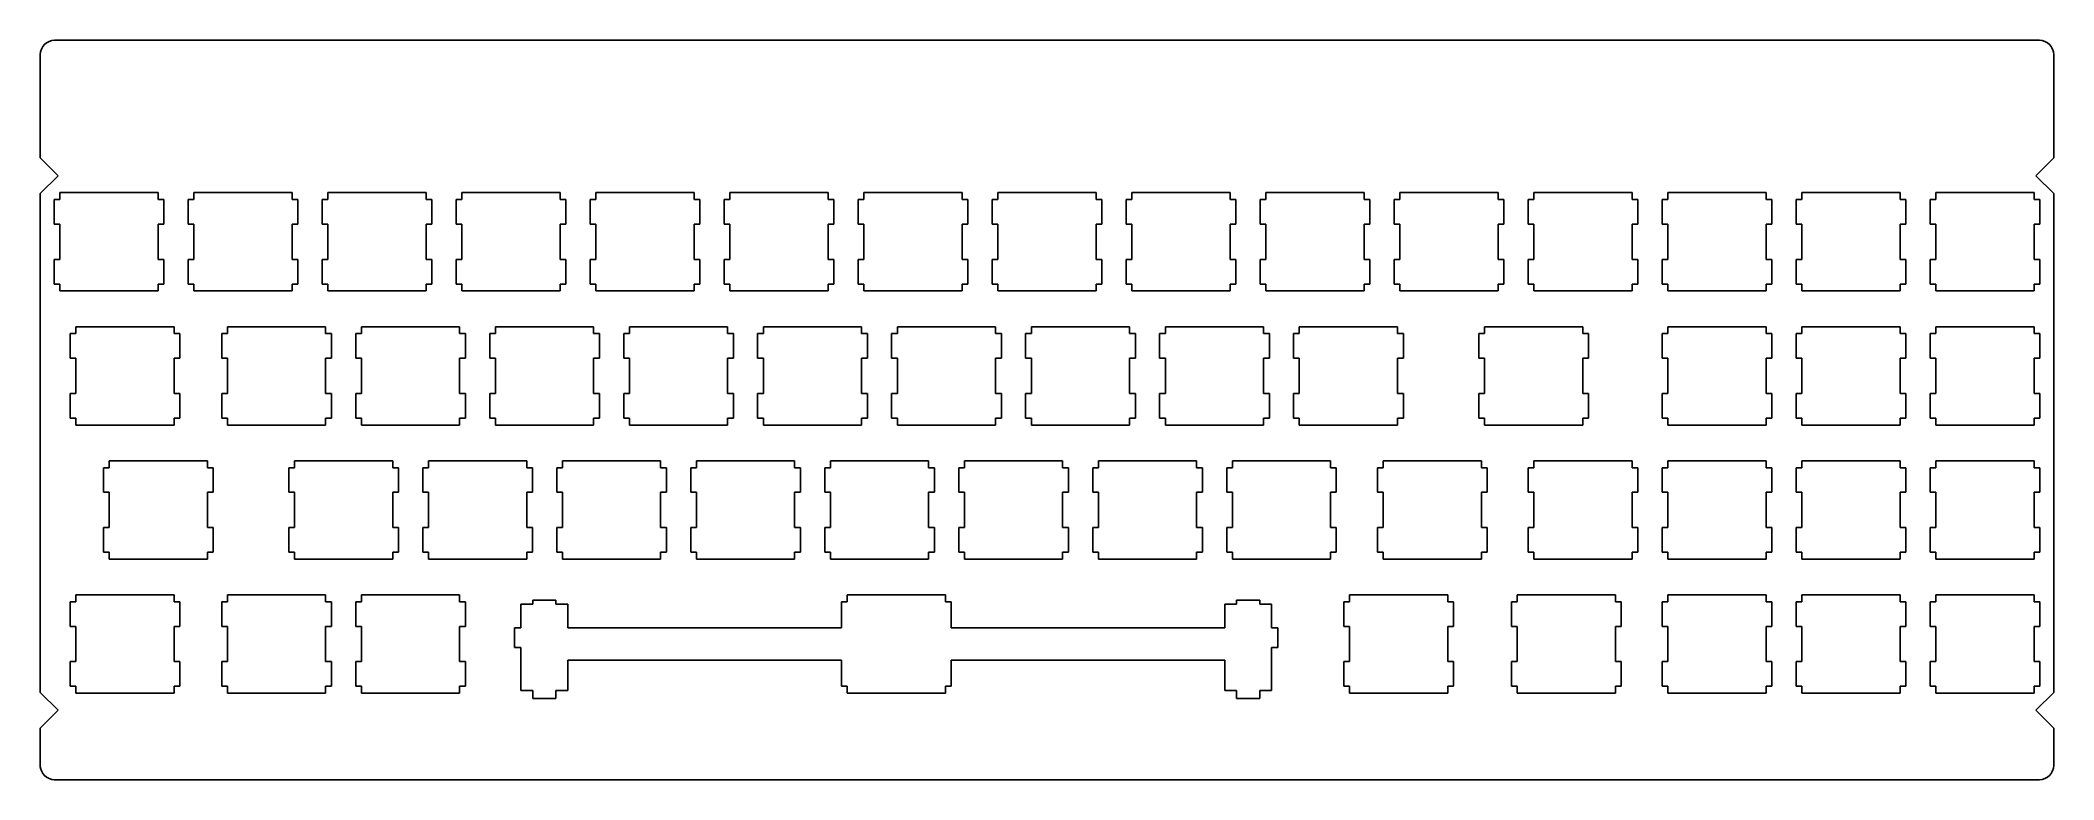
# Model space of a CAD drawing. Header units: millimetres. Extents: x 6 to 292, y 8 to 113.
import ezdxf

# ---------------------------------------------------------------- set-up
doc = ezdxf.new("R2010")
doc.units = ezdxf.units.MM
doc.layers.get('0').update_dxf_attribs({"true_color": 0xffffff})
doc.layers.add('BLACK', color=1, linetype='Continuous', true_color=0xff0000)

msp = doc.modelspace()

# ---------------------------------------------------------------- linework, layer by layer
at = {"color": 7, "true_color": 0xffffff}
for p, q in [((8.25, 112.96), (290.44, 112.96)), ((6.22, 110.93), (6.22, 96.26)), ((292.47, 96.26), (292.47, 110.93)), ((6.22, 20.31), (6.22, 91.18)), ((8.2, 90.33), (9.01, 90.33)), ((8.2, 86.83), (8.2, 90.33)), ((9.01, 90.33), (9.01, 91.31)), ((9.01, 91.31), (22.98, 91.31)), ((22.98, 90.33), (22.98, 91.31)), ((23.79, 90.33), (22.98, 90.33)), ((23.79, 90.33), (23.79, 86.83)), ((27.25, 90.33), (28.06, 90.33)), ((27.25, 86.83), (27.25, 90.33)), ((28.06, 90.33), (28.06, 91.31)), ((28.06, 91.31), (42.03, 91.31)), ((42.03, 90.33), (42.03, 91.31)), ((42.84, 90.33), (42.03, 90.33)), ((42.84, 90.33), (42.84, 86.83)), ((46.3, 90.33), (47.11, 90.33)), ((46.3, 86.83), (46.3, 90.33)), ((47.11, 90.33), (47.11, 91.31)), ((47.11, 91.31), (61.08, 91.31)), ((61.08, 90.33), (61.08, 91.31)), ((61.89, 90.33), (61.08, 90.33)), ((61.89, 90.33), (61.89, 86.83)), ((65.35, 90.33), (66.16, 90.33)), ((65.35, 86.83), (65.35, 90.33)), ((66.16, 90.33), (66.16, 91.31)), ((66.16, 91.31), (80.13, 91.31)), ((80.13, 90.33), (80.13, 91.31)), ((80.94, 90.33), (80.13, 90.33)), ((80.94, 90.33), (80.94, 86.83)), ((84.4, 90.33), (85.21, 90.33)), ((84.4, 86.83), (84.4, 90.33)), ((85.21, 90.33), (85.21, 91.31)), ((85.21, 91.31), (99.18, 91.31)), ((99.18, 90.33), (99.18, 91.31)), ((99.99, 90.33), (99.18, 90.33)), ((99.99, 90.33), (99.99, 86.83)), ((103.45, 90.33), (104.26, 90.33)), ((103.45, 86.83), (103.45, 90.33)), ((104.26, 90.33), (104.26, 91.31)), ((104.26, 91.31), (118.23, 91.31)), ((118.23, 90.33), (118.23, 91.31)), ((119.04, 90.33), (118.23, 90.33)), ((119.04, 90.33), (119.04, 86.83)), ((122.5, 90.33), (123.31, 90.33)), ((122.5, 86.83), (122.5, 90.33)), ((123.31, 90.33), (123.31, 91.31)), ((123.31, 91.31), (137.28, 91.31)), ((137.28, 90.33), (137.28, 91.31)), ((138.09, 90.33), (137.28, 90.33)), ((138.09, 90.33), (138.09, 86.83)), ((141.55, 90.33), (142.36, 90.33)), ((141.55, 86.83), (141.55, 90.33)), ((142.36, 90.33), (142.36, 91.31)), ((142.36, 91.31), (156.33, 91.31)), ((156.33, 90.33), (156.33, 91.31)), ((157.14, 90.33), (156.33, 90.33)), ((157.14, 90.33), (157.14, 86.83)), ((160.6, 90.33), (161.41, 90.33)), ((160.6, 86.83), (160.6, 90.33)), ((161.41, 90.33), (161.41, 91.31)), ((161.41, 91.31), (175.38, 91.31)), ((175.38, 90.33), (175.38, 91.31)), ((176.19, 90.33), (175.38, 90.33)), ((176.19, 90.33), (176.19, 86.83)), ((179.65, 90.33), (180.46, 90.33)), ((179.65, 86.83), (179.65, 90.33)), ((180.46, 90.33), (180.46, 91.31)), ((180.46, 91.31), (194.43, 91.31)), ((194.43, 90.33), (194.43, 91.31)), ((195.24, 90.33), (194.43, 90.33)), ((195.24, 90.33), (195.24, 86.83)), ((198.7, 90.33), (199.51, 90.33)), ((198.7, 86.83), (198.7, 90.33)), ((199.51, 90.33), (199.51, 91.31)), ((199.51, 91.31), (213.48, 91.31)), ((213.48, 90.33), (213.48, 91.31)), ((214.29, 90.33), (213.48, 90.33)), ((214.29, 90.33), (214.29, 86.83)), ((217.75, 90.33), (218.56, 90.33)), ((217.75, 86.83), (217.75, 90.33)), ((218.56, 90.33), (218.56, 91.31)), ((218.56, 91.31), (232.53, 91.31)), ((232.53, 90.33), (232.53, 91.31)), ((233.34, 90.33), (232.53, 90.33)), ((233.34, 90.33), (233.34, 86.83)), ((236.8, 90.33), (237.61, 90.33)), ((236.8, 86.83), (236.8, 90.33)), ((237.61, 90.33), (237.61, 91.31)), ((237.61, 91.31), (251.58, 91.31)), ((251.58, 90.33), (251.58, 91.31)), ((252.39, 90.33), (251.58, 90.33)), ((252.39, 90.33), (252.39, 86.83)), ((255.85, 90.33), (256.66, 90.33)), ((255.85, 86.83), (255.85, 90.33)), ((256.66, 90.33), (256.66, 91.31)), ((256.66, 91.31), (270.63, 91.31)), ((270.63, 90.33), (270.63, 91.31)), ((271.44, 90.33), (270.63, 90.33)), ((271.44, 90.33), (271.44, 86.83)), ((274.9, 90.33), (275.71, 90.33)), ((274.9, 86.83), (274.9, 90.33)), ((275.71, 90.33), (275.71, 91.31)), ((275.71, 91.31), (289.68, 91.31)), ((289.68, 90.33), (289.68, 91.31)), ((290.49, 90.33), (289.68, 90.33)), ((290.49, 90.33), (290.49, 86.83)), ((292.47, 20.31), (292.47, 91.18)), ((9.01, 86.83), (8.2, 86.83)), ((9.01, 81.82), (9.01, 86.83)), ((22.98, 86.83), (23.79, 86.83)), ((22.98, 86.83), (22.98, 81.82)), ((28.06, 86.83), (27.25, 86.83)), ((28.06, 81.82), (28.06, 86.83)), ((42.03, 86.83), (42.84, 86.83)), ((42.03, 86.83), (42.03, 81.82)), ((47.11, 86.83), (46.3, 86.83)), ((47.11, 81.82), (47.11, 86.83)), ((61.08, 86.83), (61.89, 86.83)), ((61.08, 86.83), (61.08, 81.82)), ((66.16, 86.83), (65.35, 86.83)), ((66.16, 81.82), (66.16, 86.83)), ((80.13, 86.83), (80.94, 86.83)), ((80.13, 86.83), (80.13, 81.82)), ((85.21, 86.83), (84.4, 86.83)), ((85.21, 81.82), (85.21, 86.83)), ((99.18, 86.83), (99.99, 86.83)), ((99.18, 86.83), (99.18, 81.82)), ((104.26, 86.83), (103.45, 86.83)), ((104.26, 81.82), (104.26, 86.83)), ((118.23, 86.83), (119.04, 86.83)), ((118.23, 86.83), (118.23, 81.82)), ((123.31, 86.83), (122.5, 86.83)), ((123.31, 81.82), (123.31, 86.83)), ((137.28, 86.83), (138.09, 86.83)), ((137.28, 86.83), (137.28, 81.82)), ((142.36, 86.83), (141.55, 86.83)), ((142.36, 81.82), (142.36, 86.83)), ((156.33, 86.83), (157.14, 86.83)), ((156.33, 86.83), (156.33, 81.82)), ((161.41, 86.83), (160.6, 86.83)), ((161.41, 81.82), (161.41, 86.83)), ((175.38, 86.83), (176.19, 86.83)), ((175.38, 86.83), (175.38, 81.82)), ((180.46, 86.83), (179.65, 86.83)), ((180.46, 81.82), (180.46, 86.83)), ((194.43, 86.83), (195.24, 86.83)), ((194.43, 86.83), (194.43, 81.82)), ((199.51, 86.83), (198.7, 86.83)), ((199.51, 81.82), (199.51, 86.83)), ((213.48, 86.83), (214.29, 86.83)), ((213.48, 86.83), (213.48, 81.82)), ((218.56, 86.83), (217.75, 86.83)), ((218.56, 81.82), (218.56, 86.83)), ((232.53, 86.83), (233.34, 86.83)), ((232.53, 86.83), (232.53, 81.82)), ((237.61, 86.83), (236.8, 86.83)), ((237.61, 81.82), (237.61, 86.83)), ((251.58, 86.83), (252.39, 86.83)), ((251.58, 86.83), (251.58, 81.82)), ((256.66, 86.83), (255.85, 86.83)), ((256.66, 81.82), (256.66, 86.83)), ((270.63, 86.83), (271.44, 86.83)), ((270.63, 86.83), (270.63, 81.82)), ((275.71, 86.83), (274.9, 86.83)), ((275.71, 81.82), (275.71, 86.83)), ((289.68, 86.83), (290.49, 86.83)), ((289.68, 86.83), (289.68, 81.82)), ((8.2, 81.82), (9.01, 81.82)), ((8.2, 78.32), (8.2, 81.82)), ((23.79, 81.82), (22.98, 81.82)), ((23.79, 81.82), (23.79, 78.32)), ((27.25, 81.82), (28.06, 81.82)), ((27.25, 78.32), (27.25, 81.82)), ((42.84, 81.82), (42.03, 81.82)), ((42.84, 81.82), (42.84, 78.32)), ((46.3, 81.82), (47.11, 81.82)), ((46.3, 78.32), (46.3, 81.82)), ((61.89, 81.82), (61.08, 81.82)), ((61.89, 81.82), (61.89, 78.32)), ((65.35, 81.82), (66.16, 81.82)), ((65.35, 78.32), (65.35, 81.82)), ((80.94, 81.82), (80.13, 81.82)), ((80.94, 81.82), (80.94, 78.32)), ((84.4, 81.82), (85.21, 81.82)), ((84.4, 78.32), (84.4, 81.82)), ((99.99, 81.82), (99.18, 81.82)), ((99.99, 81.82), (99.99, 78.32)), ((103.45, 81.82), (104.26, 81.82)), ((103.45, 78.32), (103.45, 81.82)), ((119.04, 81.82), (118.23, 81.82)), ((119.04, 81.82), (119.04, 78.32)), ((122.5, 81.82), (123.31, 81.82)), ((122.5, 78.32), (122.5, 81.82)), ((138.09, 81.82), (137.28, 81.82)), ((138.09, 81.82), (138.09, 78.32)), ((141.55, 81.82), (142.36, 81.82)), ((141.55, 78.32), (141.55, 81.82)), ((157.14, 81.82), (156.33, 81.82)), ((157.14, 81.82), (157.14, 78.32)), ((160.6, 81.82), (161.41, 81.82)), ((160.6, 78.32), (160.6, 81.82)), ((176.19, 81.82), (175.38, 81.82)), ((176.19, 81.82), (176.19, 78.32)), ((179.65, 81.82), (180.46, 81.82)), ((179.65, 78.32), (179.65, 81.82)), ((195.24, 81.82), (194.43, 81.82)), ((195.24, 81.82), (195.24, 78.32)), ((198.7, 81.82), (199.51, 81.82)), ((198.7, 78.32), (198.7, 81.82)), ((214.29, 81.82), (213.48, 81.82)), ((214.29, 81.82), (214.29, 78.32)), ((217.75, 81.82), (218.56, 81.82)), ((217.75, 78.32), (217.75, 81.82)), ((233.34, 81.82), (232.53, 81.82)), ((233.34, 81.82), (233.34, 78.32)), ((236.8, 81.82), (237.61, 81.82)), ((236.8, 78.32), (236.8, 81.82)), ((252.39, 81.82), (251.58, 81.82)), ((252.39, 81.82), (252.39, 78.32)), ((255.85, 81.82), (256.66, 81.82)), ((255.85, 78.32), (255.85, 81.82)), ((271.44, 81.82), (270.63, 81.82)), ((271.44, 81.82), (271.44, 78.32)), ((274.9, 81.82), (275.71, 81.82)), ((274.9, 78.32), (274.9, 81.82)), ((290.49, 81.82), (289.68, 81.82)), ((290.49, 81.82), (290.49, 78.32)), ((9.01, 78.32), (8.2, 78.32)), ((9.01, 77.34), (9.01, 78.32)), ((22.98, 77.34), (9.01, 77.34)), ((22.98, 78.32), (22.98, 77.34)), ((22.98, 78.32), (23.79, 78.32)), ((28.06, 78.32), (27.25, 78.32)), ((28.06, 77.34), (28.06, 78.32)), ((42.03, 77.34), (28.06, 77.34)), ((42.03, 78.32), (42.03, 77.34)), ((42.03, 78.32), (42.84, 78.32)), ((47.11, 78.32), (46.3, 78.32)), ((47.11, 77.34), (47.11, 78.32)), ((61.08, 77.34), (47.11, 77.34)), ((61.08, 78.32), (61.08, 77.34)), ((61.08, 78.32), (61.89, 78.32)), ((66.16, 78.32), (65.35, 78.32)), ((66.16, 77.34), (66.16, 78.32)), ((80.13, 77.34), (66.16, 77.34)), ((80.13, 78.32), (80.13, 77.34)), ((80.13, 78.32), (80.94, 78.32)), ((85.21, 78.32), (84.4, 78.32)), ((85.21, 77.34), (85.21, 78.32)), ((99.18, 77.34), (85.21, 77.34)), ((99.18, 78.32), (99.18, 77.34)), ((99.18, 78.32), (99.99, 78.32)), ((104.26, 78.32), (103.45, 78.32)), ((104.26, 77.34), (104.26, 78.32)), ((118.23, 77.34), (104.26, 77.34)), ((118.23, 78.32), (118.23, 77.34)), ((118.23, 78.32), (119.04, 78.32)), ((123.31, 78.32), (122.5, 78.32)), ((123.31, 77.34), (123.31, 78.32)), ((137.28, 77.34), (123.31, 77.34)), ((137.28, 78.32), (137.28, 77.34)), ((137.28, 78.32), (138.09, 78.32)), ((142.36, 78.32), (141.55, 78.32)), ((142.36, 77.34), (142.36, 78.32)), ((156.33, 77.34), (142.36, 77.34)), ((156.33, 78.32), (156.33, 77.34)), ((156.33, 78.32), (157.14, 78.32)), ((161.41, 78.32), (160.6, 78.32)), ((161.41, 77.34), (161.41, 78.32)), ((175.38, 77.34), (161.41, 77.34)), ((175.38, 78.32), (175.38, 77.34)), ((175.38, 78.32), (176.19, 78.32)), ((180.46, 78.32), (179.65, 78.32)), ((180.46, 77.34), (180.46, 78.32)), ((194.43, 77.34), (180.46, 77.34)), ((194.43, 78.32), (194.43, 77.34)), ((194.43, 78.32), (195.24, 78.32)), ((199.51, 78.32), (198.7, 78.32)), ((199.51, 77.34), (199.51, 78.32)), ((213.48, 77.34), (199.51, 77.34)), ((213.48, 78.32), (213.48, 77.34)), ((213.48, 78.32), (214.29, 78.32)), ((218.56, 78.32), (217.75, 78.32)), ((218.56, 77.34), (218.56, 78.32)), ((232.53, 77.34), (218.56, 77.34)), ((232.53, 78.32), (232.53, 77.34)), ((232.53, 78.32), (233.34, 78.32)), ((237.61, 78.32), (236.8, 78.32)), ((237.61, 77.34), (237.61, 78.32)), ((251.58, 77.34), (237.61, 77.34)), ((251.58, 78.32), (251.58, 77.34)), ((251.58, 78.32), (252.39, 78.32)), ((256.66, 78.32), (255.85, 78.32)), ((256.66, 77.34), (256.66, 78.32)), ((270.63, 77.34), (256.66, 77.34)), ((270.63, 78.32), (270.63, 77.34)), ((270.63, 78.32), (271.44, 78.32)), ((275.71, 78.32), (274.9, 78.32)), ((275.71, 77.34), (275.71, 78.32)), ((289.68, 77.34), (275.71, 77.34)), ((289.68, 78.32), (289.68, 77.34)), ((289.68, 78.32), (290.49, 78.32)), ((11.27, 71.28), (11.27, 72.26)), ((11.27, 72.26), (25.24, 72.26)), ((25.24, 71.28), (25.24, 72.26)), ((32.82, 71.28), (32.82, 72.26)), ((32.82, 72.26), (46.79, 72.26)), ((46.79, 71.28), (46.79, 72.26)), ((51.87, 71.28), (51.87, 72.26)), ((51.87, 72.26), (65.84, 72.26)), ((65.84, 71.28), (65.84, 72.26)), ((70.92, 71.28), (70.92, 72.26)), ((70.92, 72.26), (84.89, 72.26)), ((84.89, 71.28), (84.89, 72.26)), ((89.97, 71.28), (89.97, 72.26)), ((89.97, 72.26), (103.94, 72.26)), ((103.94, 71.28), (103.94, 72.26)), ((109.02, 71.28), (109.02, 72.26)), ((109.02, 72.26), (122.99, 72.26)), ((122.99, 71.28), (122.99, 72.26)), ((128.07, 71.28), (128.07, 72.26)), ((128.07, 72.26), (142.04, 72.26)), ((142.04, 71.28), (142.04, 72.26)), ((147.12, 71.28), (147.12, 72.26)), ((147.12, 72.26), (161.09, 72.26)), ((161.09, 71.28), (161.09, 72.26)), ((166.17, 71.28), (166.17, 72.26)), ((166.17, 72.26), (180.14, 72.26)), ((180.14, 71.28), (180.14, 72.26)), ((185.22, 71.28), (185.22, 72.26)), ((185.22, 72.26), (199.19, 72.26)), ((199.19, 71.28), (199.19, 72.26)), ((211.54, 71.28), (211.54, 72.26)), ((211.54, 72.26), (225.51, 72.26)), ((225.51, 71.28), (225.51, 72.26)), ((237.61, 71.28), (237.61, 72.26)), ((237.61, 72.26), (251.58, 72.26)), ((251.58, 71.28), (251.58, 72.26)), ((256.66, 71.28), (256.66, 72.26)), ((256.66, 72.26), (270.63, 72.26)), ((270.63, 71.28), (270.63, 72.26)), ((275.71, 71.28), (275.71, 72.26)), ((275.71, 72.26), (289.68, 72.26)), ((289.68, 71.28), (289.68, 72.26)), ((10.45, 71.28), (11.27, 71.28)), ((10.45, 67.78), (10.45, 71.28)), ((26.05, 71.28), (25.24, 71.28)), ((26.05, 71.28), (26.05, 67.78)), ((32.01, 71.28), (32.82, 71.28)), ((32.01, 67.78), (32.01, 71.28)), ((47.61, 71.28), (46.79, 71.28)), ((47.61, 71.28), (47.61, 67.78)), ((51.06, 71.28), (51.87, 71.28)), ((51.06, 67.78), (51.06, 71.28)), ((66.66, 71.28), (65.84, 71.28)), ((66.66, 71.28), (66.66, 67.78)), ((70.11, 71.28), (70.92, 71.28)), ((70.11, 67.78), (70.11, 71.28)), ((85.71, 71.28), (84.89, 71.28)), ((85.71, 71.28), (85.71, 67.78)), ((89.16, 71.28), (89.97, 71.28)), ((89.16, 67.78), (89.16, 71.28)), ((104.76, 71.28), (103.94, 71.28)), ((104.76, 71.28), (104.76, 67.78)), ((108.21, 71.28), (109.02, 71.28)), ((108.21, 67.78), (108.21, 71.28)), ((123.81, 71.28), (122.99, 71.28)), ((123.81, 71.28), (123.81, 67.78)), ((127.26, 71.28), (128.07, 71.28)), ((127.26, 67.78), (127.26, 71.28)), ((142.86, 71.28), (142.04, 71.28)), ((142.86, 71.28), (142.86, 67.78)), ((146.31, 71.28), (147.12, 71.28)), ((146.31, 67.78), (146.31, 71.28)), ((161.91, 71.28), (161.09, 71.28)), ((161.91, 71.28), (161.91, 67.78)), ((165.36, 71.28), (166.17, 71.28)), ((165.36, 67.78), (165.36, 71.28)), ((180.96, 71.28), (180.14, 71.28)), ((180.96, 71.28), (180.96, 67.78)), ((184.41, 71.28), (185.22, 71.28)), ((184.41, 67.78), (184.41, 71.28)), ((200.01, 71.28), (199.19, 71.28)), ((200.01, 71.28), (200.01, 67.78)), ((210.73, 71.28), (211.54, 71.28)), ((210.73, 67.78), (210.73, 71.28)), ((226.33, 71.28), (225.51, 71.28)), ((226.33, 71.28), (226.33, 67.78)), ((236.8, 71.28), (237.61, 71.28)), ((236.8, 67.78), (236.8, 71.28)), ((252.39, 71.28), (251.58, 71.28)), ((252.39, 71.28), (252.39, 67.78)), ((255.85, 71.28), (256.66, 71.28)), ((255.85, 67.78), (255.85, 71.28)), ((271.44, 71.28), (270.63, 71.28)), ((271.44, 71.28), (271.44, 67.78)), ((274.9, 71.28), (275.71, 71.28)), ((274.9, 67.78), (274.9, 71.28)), ((290.49, 71.28), (289.68, 71.28)), ((290.49, 71.28), (290.49, 67.78)), ((11.27, 67.78), (10.45, 67.78)), ((11.27, 62.77), (11.27, 67.78)), ((25.24, 67.78), (26.05, 67.78)), ((25.24, 67.78), (25.24, 62.77)), ((32.82, 67.78), (32.01, 67.78)), ((32.82, 62.77), (32.82, 67.78)), ((46.79, 67.78), (47.61, 67.78)), ((46.79, 67.78), (46.79, 62.77)), ((51.87, 67.78), (51.06, 67.78)), ((51.87, 62.77), (51.87, 67.78)), ((65.84, 67.78), (66.66, 67.78)), ((65.84, 67.78), (65.84, 62.77)), ((70.92, 67.78), (70.11, 67.78)), ((70.92, 62.77), (70.92, 67.78)), ((84.89, 67.78), (85.71, 67.78)), ((84.89, 67.78), (84.89, 62.77)), ((89.97, 67.78), (89.16, 67.78)), ((89.97, 62.77), (89.97, 67.78)), ((103.94, 67.78), (104.76, 67.78)), ((103.94, 67.78), (103.94, 62.77)), ((109.02, 67.78), (108.21, 67.78)), ((109.02, 62.77), (109.02, 67.78)), ((122.99, 67.78), (123.81, 67.78)), ((122.99, 67.78), (122.99, 62.77)), ((128.07, 67.78), (127.26, 67.78)), ((128.07, 62.77), (128.07, 67.78)), ((142.04, 67.78), (142.86, 67.78)), ((142.04, 67.78), (142.04, 62.77)), ((147.12, 67.78), (146.31, 67.78)), ((147.12, 62.77), (147.12, 67.78)), ((161.09, 67.78), (161.91, 67.78)), ((161.09, 67.78), (161.09, 62.77)), ((166.17, 67.78), (165.36, 67.78)), ((166.17, 62.77), (166.17, 67.78)), ((180.14, 67.78), (180.96, 67.78)), ((180.14, 67.78), (180.14, 62.77)), ((185.22, 67.78), (184.41, 67.78)), ((185.22, 62.77), (185.22, 67.78)), ((199.19, 67.78), (200.01, 67.78)), ((199.19, 67.78), (199.19, 62.77)), ((211.54, 67.78), (210.73, 67.78)), ((211.54, 62.77), (211.54, 67.78)), ((225.51, 67.78), (226.33, 67.78)), ((225.51, 67.78), (225.51, 62.77)), ((237.61, 67.78), (236.8, 67.78)), ((237.61, 62.77), (237.61, 67.78)), ((251.58, 67.78), (252.39, 67.78)), ((251.58, 67.78), (251.58, 62.77)), ((256.66, 67.78), (255.85, 67.78)), ((256.66, 62.77), (256.66, 67.78)), ((270.63, 67.78), (271.44, 67.78)), ((270.63, 67.78), (270.63, 62.77)), ((275.71, 67.78), (274.9, 67.78)), ((275.71, 62.77), (275.71, 67.78)), ((289.68, 67.78), (290.49, 67.78)), ((289.68, 67.78), (289.68, 62.77)), ((10.45, 62.77), (11.27, 62.77)), ((10.45, 59.27), (10.45, 62.77)), ((26.05, 62.77), (25.24, 62.77)), ((26.05, 62.77), (26.05, 59.27)), ((32.01, 62.77), (32.82, 62.77)), ((32.01, 59.27), (32.01, 62.77)), ((47.61, 62.77), (46.79, 62.77)), ((47.61, 62.77), (47.61, 59.27)), ((51.06, 62.77), (51.87, 62.77)), ((51.06, 59.27), (51.06, 62.77)), ((66.66, 62.77), (65.84, 62.77)), ((66.66, 62.77), (66.66, 59.27)), ((70.11, 62.77), (70.92, 62.77)), ((70.11, 59.27), (70.11, 62.77)), ((85.71, 62.77), (84.89, 62.77)), ((85.71, 62.77), (85.71, 59.27)), ((89.16, 62.77), (89.97, 62.77)), ((89.16, 59.27), (89.16, 62.77)), ((104.76, 62.77), (103.94, 62.77)), ((104.76, 62.77), (104.76, 59.27)), ((108.21, 62.77), (109.02, 62.77)), ((108.21, 59.27), (108.21, 62.77)), ((123.81, 62.77), (122.99, 62.77)), ((123.81, 62.77), (123.81, 59.27)), ((127.26, 62.77), (128.07, 62.77)), ((127.26, 59.27), (127.26, 62.77)), ((142.86, 62.77), (142.04, 62.77)), ((142.86, 62.77), (142.86, 59.27)), ((146.31, 62.77), (147.12, 62.77)), ((146.31, 59.27), (146.31, 62.77)), ((161.91, 62.77), (161.09, 62.77)), ((161.91, 62.77), (161.91, 59.27)), ((165.36, 62.77), (166.17, 62.77)), ((165.36, 59.27), (165.36, 62.77)), ((180.96, 62.77), (180.14, 62.77)), ((180.96, 62.77), (180.96, 59.27)), ((184.41, 62.77), (185.22, 62.77)), ((184.41, 59.27), (184.41, 62.77)), ((200.01, 62.77), (199.19, 62.77)), ((200.01, 62.77), (200.01, 59.27)), ((210.73, 62.77), (211.54, 62.77)), ((210.73, 59.27), (210.73, 62.77)), ((226.33, 62.77), (225.51, 62.77)), ((226.33, 62.77), (226.33, 59.27)), ((236.8, 62.77), (237.61, 62.77)), ((236.8, 59.27), (236.8, 62.77)), ((252.39, 62.77), (251.58, 62.77)), ((252.39, 62.77), (252.39, 59.27)), ((255.85, 62.77), (256.66, 62.77)), ((255.85, 59.27), (255.85, 62.77)), ((271.44, 62.77), (270.63, 62.77)), ((271.44, 62.77), (271.44, 59.27)), ((274.9, 62.77), (275.71, 62.77)), ((274.9, 59.27), (274.9, 62.77)), ((290.49, 62.77), (289.68, 62.77)), ((290.49, 62.77), (290.49, 59.27)), ((11.27, 59.27), (10.45, 59.27)), ((11.27, 58.29), (11.27, 59.27)), ((25.24, 58.29), (11.27, 58.29)), ((25.24, 59.27), (25.24, 58.29)), ((25.24, 59.27), (26.05, 59.27)), ((32.82, 59.27), (32.01, 59.27)), ((32.82, 58.29), (32.82, 59.27)), ((46.79, 58.29), (32.82, 58.29)), ((46.79, 59.27), (46.79, 58.29)), ((46.79, 59.27), (47.61, 59.27)), ((51.87, 59.27), (51.06, 59.27)), ((51.87, 58.29), (51.87, 59.27)), ((65.84, 58.29), (51.87, 58.29)), ((65.84, 59.27), (65.84, 58.29)), ((65.84, 59.27), (66.66, 59.27)), ((70.92, 59.27), (70.11, 59.27)), ((70.92, 58.29), (70.92, 59.27)), ((84.89, 58.29), (70.92, 58.29)), ((84.89, 59.27), (84.89, 58.29)), ((84.89, 59.27), (85.71, 59.27)), ((89.97, 59.27), (89.16, 59.27)), ((89.97, 58.29), (89.97, 59.27)), ((103.94, 58.29), (89.97, 58.29)), ((103.94, 59.27), (103.94, 58.29)), ((103.94, 59.27), (104.76, 59.27)), ((109.02, 59.27), (108.21, 59.27)), ((109.02, 58.29), (109.02, 59.27)), ((122.99, 58.29), (109.02, 58.29)), ((122.99, 59.27), (122.99, 58.29)), ((122.99, 59.27), (123.81, 59.27)), ((128.07, 59.27), (127.26, 59.27)), ((128.07, 58.29), (128.07, 59.27)), ((142.04, 58.29), (128.07, 58.29)), ((142.04, 59.27), (142.04, 58.29)), ((142.04, 59.27), (142.86, 59.27)), ((147.12, 59.27), (146.31, 59.27)), ((147.12, 58.29), (147.12, 59.27)), ((161.09, 58.29), (147.12, 58.29)), ((161.09, 59.27), (161.09, 58.29)), ((161.09, 59.27), (161.91, 59.27)), ((166.17, 59.27), (165.36, 59.27)), ((166.17, 58.29), (166.17, 59.27)), ((180.14, 58.29), (166.17, 58.29)), ((180.14, 59.27), (180.14, 58.29)), ((180.14, 59.27), (180.96, 59.27)), ((185.22, 59.27), (184.41, 59.27)), ((185.22, 58.29), (185.22, 59.27)), ((199.19, 58.29), (185.22, 58.29)), ((199.19, 59.27), (199.19, 58.29)), ((199.19, 59.27), (200.01, 59.27)), ((211.54, 59.27), (210.73, 59.27)), ((211.54, 58.29), (211.54, 59.27)), ((225.51, 58.29), (211.54, 58.29)), ((225.51, 59.27), (225.51, 58.29)), ((225.51, 59.27), (226.33, 59.27)), ((237.61, 59.27), (236.8, 59.27)), ((237.61, 58.29), (237.61, 59.27)), ((251.58, 58.29), (237.61, 58.29)), ((251.58, 59.27), (251.58, 58.29)), ((251.58, 59.27), (252.39, 59.27)), ((256.66, 59.27), (255.85, 59.27)), ((256.66, 58.29), (256.66, 59.27)), ((270.63, 58.29), (256.66, 58.29)), ((270.63, 59.27), (270.63, 58.29)), ((270.63, 59.27), (271.44, 59.27)), ((275.71, 59.27), (274.9, 59.27)), ((275.71, 58.29), (275.71, 59.27)), ((289.68, 58.29), (275.71, 58.29)), ((289.68, 59.27), (289.68, 58.29)), ((289.68, 59.27), (290.49, 59.27)), ((15.21, 52.23), (16.03, 52.23)), ((15.21, 48.73), (15.21, 52.23)), ((16.03, 52.23), (16.03, 53.21)), ((16.03, 53.21), (30, 53.21)), ((30, 52.23), (30, 53.21)), ((30.81, 52.23), (30, 52.23)), ((30.81, 52.23), (30.81, 48.73)), ((41.54, 52.23), (42.35, 52.23)), ((41.54, 48.73), (41.54, 52.23)), ((42.35, 52.23), (42.35, 53.21)), ((42.35, 53.21), (56.32, 53.21)), ((56.32, 52.23), (56.32, 53.21)), ((57.13, 52.23), (56.32, 52.23)), ((57.13, 52.23), (57.13, 48.73)), ((60.59, 52.23), (61.4, 52.23)), ((60.59, 48.73), (60.59, 52.23)), ((61.4, 52.23), (61.4, 53.21)), ((61.4, 53.21), (75.37, 53.21)), ((75.37, 52.23), (75.37, 53.21)), ((76.18, 52.23), (75.37, 52.23)), ((76.18, 52.23), (76.18, 48.73)), ((79.64, 52.23), (80.45, 52.23)), ((79.64, 48.73), (79.64, 52.23)), ((80.45, 52.23), (80.45, 53.21)), ((80.45, 53.21), (94.42, 53.21)), ((94.42, 52.23), (94.42, 53.21)), ((95.23, 52.23), (94.42, 52.23)), ((95.23, 52.23), (95.23, 48.73)), ((98.69, 52.23), (99.5, 52.23)), ((98.69, 48.73), (98.69, 52.23)), ((99.5, 52.23), (99.5, 53.21)), ((99.5, 53.21), (113.47, 53.21)), ((113.47, 52.23), (113.47, 53.21)), ((114.28, 52.23), (113.47, 52.23)), ((114.28, 52.23), (114.28, 48.73)), ((117.74, 52.23), (118.55, 52.23)), ((117.74, 48.73), (117.74, 52.23)), ((118.55, 52.23), (118.55, 53.21)), ((118.55, 53.21), (132.52, 53.21)), ((132.52, 52.23), (132.52, 53.21)), ((133.33, 52.23), (132.52, 52.23)), ((133.33, 52.23), (133.33, 48.73)), ((136.79, 52.23), (137.6, 52.23)), ((136.79, 48.73), (136.79, 52.23)), ((137.6, 52.23), (137.6, 53.21)), ((137.6, 53.21), (151.57, 53.21)), ((151.57, 52.23), (151.57, 53.21)), ((152.38, 52.23), (151.57, 52.23)), ((152.38, 52.23), (152.38, 48.73)), ((155.84, 52.23), (156.65, 52.23)), ((155.84, 48.73), (155.84, 52.23)), ((156.65, 52.23), (156.65, 53.21)), ((156.65, 53.21), (170.62, 53.21)), ((170.62, 52.23), (170.62, 53.21)), ((171.43, 52.23), (170.62, 52.23)), ((171.43, 52.23), (171.43, 48.73)), ((174.89, 52.23), (175.7, 52.23)), ((174.89, 48.73), (174.89, 52.23)), ((175.7, 52.23), (175.7, 53.21)), ((175.7, 53.21), (189.67, 53.21)), ((189.67, 52.23), (189.67, 53.21)), ((190.48, 52.23), (189.67, 52.23)), ((190.48, 52.23), (190.48, 48.73)), ((196.32, 52.23), (197.13, 52.23)), ((196.32, 48.73), (196.32, 52.23)), ((197.13, 52.23), (197.13, 53.21)), ((197.13, 53.21), (211.1, 53.21)), ((211.1, 52.23), (211.1, 53.21)), ((211.91, 52.23), (211.1, 52.23)), ((211.91, 52.23), (211.91, 48.73)), ((217.75, 52.23), (218.56, 52.23)), ((217.75, 48.73), (217.75, 52.23)), ((218.56, 52.23), (218.56, 53.21)), ((218.56, 53.21), (232.53, 53.21)), ((232.53, 52.23), (232.53, 53.21)), ((233.34, 52.23), (232.53, 52.23)), ((233.34, 52.23), (233.34, 48.73)), ((236.8, 52.23), (237.61, 52.23)), ((236.8, 48.73), (236.8, 52.23)), ((237.61, 52.23), (237.61, 53.21)), ((237.61, 53.21), (251.58, 53.21)), ((251.58, 52.23), (251.58, 53.21)), ((252.39, 52.23), (251.58, 52.23)), ((252.39, 52.23), (252.39, 48.73)), ((255.85, 52.23), (256.66, 52.23)), ((255.85, 48.73), (255.85, 52.23)), ((256.66, 52.23), (256.66, 53.21)), ((256.66, 53.21), (270.63, 53.21)), ((270.63, 52.23), (270.63, 53.21)), ((271.44, 52.23), (270.63, 52.23)), ((271.44, 52.23), (271.44, 48.73)), ((274.9, 48.73), (274.9, 52.23)), ((274.9, 52.23), (275.71, 52.23)), ((275.71, 52.23), (275.71, 53.21)), ((275.71, 53.21), (289.68, 53.21)), ((289.68, 52.23), (289.68, 53.21)), ((290.49, 52.23), (289.68, 52.23)), ((290.49, 52.23), (290.49, 48.73)), ((16.03, 48.73), (15.21, 48.73)), ((16.03, 43.72), (16.03, 48.73)), ((30, 48.73), (30.81, 48.73)), ((30, 48.73), (30, 43.72)), ((42.35, 48.73), (41.54, 48.73)), ((42.35, 43.72), (42.35, 48.73)), ((56.32, 48.73), (57.13, 48.73)), ((56.32, 48.73), (56.32, 43.72)), ((61.4, 48.73), (60.59, 48.73)), ((61.4, 43.72), (61.4, 48.73)), ((75.37, 48.73), (76.18, 48.73)), ((75.37, 48.73), (75.37, 43.72)), ((80.45, 48.73), (79.64, 48.73)), ((80.45, 43.72), (80.45, 48.73)), ((94.42, 48.73), (95.23, 48.73)), ((94.42, 48.73), (94.42, 43.72)), ((99.5, 48.73), (98.69, 48.73)), ((99.5, 43.72), (99.5, 48.73)), ((113.47, 48.73), (114.28, 48.73)), ((113.47, 48.73), (113.47, 43.72)), ((118.55, 48.73), (117.74, 48.73)), ((118.55, 43.72), (118.55, 48.73)), ((132.52, 48.73), (133.33, 48.73)), ((132.52, 48.73), (132.52, 43.72)), ((137.6, 48.73), (136.79, 48.73)), ((137.6, 43.72), (137.6, 48.73)), ((151.57, 48.73), (152.38, 48.73)), ((151.57, 48.73), (151.57, 43.72)), ((156.65, 48.73), (155.84, 48.73)), ((156.65, 43.72), (156.65, 48.73)), ((170.62, 48.73), (171.43, 48.73)), ((170.62, 48.73), (170.62, 43.72)), ((175.7, 48.73), (174.89, 48.73)), ((175.7, 43.72), (175.7, 48.73)), ((189.67, 48.73), (190.48, 48.73)), ((189.67, 48.73), (189.67, 43.72)), ((197.13, 48.73), (196.32, 48.73)), ((197.13, 43.72), (197.13, 48.73)), ((211.1, 48.73), (211.91, 48.73)), ((211.1, 48.73), (211.1, 43.72)), ((218.56, 48.73), (217.75, 48.73)), ((218.56, 43.72), (218.56, 48.73)), ((232.53, 48.73), (233.34, 48.73)), ((232.53, 48.73), (232.53, 43.72)), ((237.61, 48.73), (236.8, 48.73)), ((237.61, 43.72), (237.61, 48.73)), ((251.58, 48.73), (252.39, 48.73)), ((251.58, 48.73), (251.58, 43.72)), ((256.66, 48.73), (255.85, 48.73)), ((256.66, 43.72), (256.66, 48.73)), ((270.63, 48.73), (271.44, 48.73)), ((270.63, 48.73), (270.63, 43.72)), ((275.71, 48.73), (274.9, 48.73)), ((275.71, 43.72), (275.71, 48.73)), ((289.68, 48.73), (290.49, 48.73)), ((289.68, 48.73), (289.68, 43.72)), ((15.21, 43.72), (16.03, 43.72)), ((15.21, 40.22), (15.21, 43.72)), ((30.81, 43.72), (30, 43.72)), ((30.81, 43.72), (30.81, 40.22)), ((41.54, 43.72), (42.35, 43.72)), ((41.54, 40.22), (41.54, 43.72)), ((57.13, 43.72), (56.32, 43.72)), ((57.13, 43.72), (57.13, 40.22)), ((60.59, 43.72), (61.4, 43.72)), ((60.59, 40.22), (60.59, 43.72)), ((76.18, 43.72), (75.37, 43.72)), ((76.18, 43.72), (76.18, 40.22)), ((79.64, 43.72), (80.45, 43.72)), ((79.64, 40.22), (79.64, 43.72)), ((95.23, 43.72), (94.42, 43.72)), ((95.23, 43.72), (95.23, 40.22)), ((98.69, 43.72), (99.5, 43.72)), ((98.69, 40.22), (98.69, 43.72)), ((114.28, 43.72), (113.47, 43.72)), ((114.28, 43.72), (114.28, 40.22)), ((117.74, 43.72), (118.55, 43.72)), ((117.74, 40.22), (117.74, 43.72)), ((133.33, 43.72), (132.52, 43.72)), ((133.33, 43.72), (133.33, 40.22)), ((136.79, 43.72), (137.6, 43.72)), ((136.79, 40.22), (136.79, 43.72)), ((152.38, 43.72), (151.57, 43.72)), ((152.38, 43.72), (152.38, 40.22)), ((155.84, 43.72), (156.65, 43.72)), ((155.84, 40.22), (155.84, 43.72)), ((171.43, 43.72), (170.62, 43.72)), ((171.43, 43.72), (171.43, 40.22)), ((174.89, 43.72), (175.7, 43.72)), ((174.89, 40.22), (174.89, 43.72)), ((190.48, 43.72), (189.67, 43.72)), ((190.48, 43.72), (190.48, 40.22)), ((196.32, 43.72), (197.13, 43.72)), ((196.32, 40.22), (196.32, 43.72)), ((211.91, 43.72), (211.1, 43.72)), ((211.91, 43.72), (211.91, 40.22)), ((217.75, 43.72), (218.56, 43.72)), ((217.75, 40.22), (217.75, 43.72)), ((233.34, 43.72), (232.53, 43.72)), ((233.34, 43.72), (233.34, 40.22)), ((236.8, 43.72), (237.61, 43.72)), ((236.8, 40.22), (236.8, 43.72)), ((252.39, 43.72), (251.58, 43.72)), ((252.39, 43.72), (252.39, 40.22)), ((255.85, 43.72), (256.66, 43.72)), ((255.85, 40.22), (255.85, 43.72)), ((271.44, 43.72), (270.63, 43.72)), ((271.44, 43.72), (271.44, 40.22)), ((274.9, 40.22), (274.9, 43.72)), ((274.9, 43.72), (275.71, 43.72)), ((290.49, 43.72), (289.68, 43.72)), ((290.49, 43.72), (290.49, 40.22)), ((16.03, 40.22), (15.21, 40.22)), ((16.03, 39.24), (16.03, 40.22)), ((30, 40.22), (30, 39.24)), ((30, 40.22), (30.81, 40.22)), ((42.35, 40.22), (41.54, 40.22)), ((42.35, 39.24), (42.35, 40.22)), ((56.32, 40.22), (56.32, 39.24)), ((56.32, 40.22), (57.13, 40.22)), ((61.4, 40.22), (60.59, 40.22)), ((61.4, 39.24), (61.4, 40.22)), ((75.37, 40.22), (75.37, 39.24)), ((75.37, 40.22), (76.18, 40.22)), ((80.45, 40.22), (79.64, 40.22)), ((80.45, 39.24), (80.45, 40.22)), ((94.42, 40.22), (94.42, 39.24)), ((94.42, 40.22), (95.23, 40.22)), ((99.5, 40.22), (98.69, 40.22)), ((99.5, 39.24), (99.5, 40.22)), ((113.47, 40.22), (113.47, 39.24)), ((113.47, 40.22), (114.28, 40.22)), ((118.55, 40.22), (117.74, 40.22)), ((118.55, 39.24), (118.55, 40.22)), ((132.52, 40.22), (132.52, 39.24)), ((132.52, 40.22), (133.33, 40.22)), ((137.6, 40.22), (136.79, 40.22)), ((137.6, 39.24), (137.6, 40.22)), ((151.57, 40.22), (151.57, 39.24)), ((151.57, 40.22), (152.38, 40.22)), ((156.65, 40.22), (155.84, 40.22)), ((156.65, 39.24), (156.65, 40.22)), ((170.62, 40.22), (170.62, 39.24)), ((170.62, 40.22), (171.43, 40.22)), ((175.7, 40.22), (174.89, 40.22)), ((175.7, 39.24), (175.7, 40.22)), ((189.67, 40.22), (189.67, 39.24)), ((189.67, 40.22), (190.48, 40.22)), ((197.13, 40.22), (196.32, 40.22)), ((197.13, 39.24), (197.13, 40.22)), ((211.1, 40.22), (211.1, 39.24)), ((211.1, 40.22), (211.91, 40.22)), ((218.56, 40.22), (217.75, 40.22)), ((218.56, 39.24), (218.56, 40.22)), ((232.53, 40.22), (232.53, 39.24)), ((232.53, 40.22), (233.34, 40.22)), ((237.61, 40.22), (236.8, 40.22)), ((237.61, 39.24), (237.61, 40.22)), ((251.58, 40.22), (251.58, 39.24)), ((251.58, 40.22), (252.39, 40.22)), ((256.66, 40.22), (255.85, 40.22)), ((256.66, 39.24), (256.66, 40.22)), ((270.63, 40.22), (270.63, 39.24)), ((270.63, 40.22), (271.44, 40.22)), ((275.71, 40.22), (274.9, 40.22)), ((275.71, 39.24), (275.71, 40.22)), ((289.68, 40.22), (290.49, 40.22)), ((289.68, 40.22), (289.68, 39.24)), ((30, 39.24), (16.03, 39.24)), ((56.32, 39.24), (42.35, 39.24)), ((75.37, 39.24), (61.4, 39.24)), ((94.42, 39.24), (80.45, 39.24)), ((113.47, 39.24), (99.5, 39.24)), ((132.52, 39.24), (118.55, 39.24)), ((151.57, 39.24), (137.6, 39.24)), ((170.62, 39.24), (156.65, 39.24)), ((189.67, 39.24), (175.7, 39.24)), ((211.1, 39.24), (197.13, 39.24)), ((232.53, 39.24), (218.56, 39.24)), ((251.58, 39.24), (237.61, 39.24)), ((270.63, 39.24), (256.66, 39.24)), ((289.68, 39.24), (275.71, 39.24)), ((10.45, 33.18), (11.27, 33.18)), ((10.45, 29.68), (10.45, 33.18)), ((11.27, 33.18), (11.27, 34.16)), ((11.27, 34.16), (25.24, 34.16)), ((25.24, 33.18), (25.24, 34.16)), ((26.05, 33.18), (25.24, 33.18)), ((26.05, 33.18), (26.05, 29.68)), ((32.01, 33.18), (32.82, 33.18)), ((32.01, 29.68), (32.01, 33.18)), ((32.82, 33.18), (32.82, 34.16)), ((32.82, 34.16), (46.79, 34.16)), ((46.79, 33.18), (46.79, 34.16)), ((47.61, 33.18), (46.79, 33.18)), ((47.61, 33.18), (47.61, 29.68)), ((51.06, 33.18), (51.87, 33.18)), ((51.06, 29.68), (51.06, 33.18)), ((51.87, 33.18), (51.87, 34.16)), ((51.87, 34.16), (65.84, 34.16)), ((65.84, 33.18), (65.84, 34.16)), ((66.66, 33.18), (65.84, 33.18)), ((66.66, 33.18), (66.66, 29.68)), ((120.12, 29.46), (120.12, 33.18)), ((120.93, 33.18), (120.12, 33.18)), ((120.93, 33.18), (120.93, 34.16)), ((134.9, 34.16), (120.93, 34.16)), ((134.9, 33.18), (134.9, 34.16)), ((135.71, 33.18), (134.9, 33.18)), ((135.71, 29.46), (135.71, 33.18)), ((191.56, 33.18), (192.37, 33.18)), ((191.56, 29.68), (191.56, 33.18)), ((192.37, 33.18), (192.37, 34.16)), ((192.37, 34.16), (206.34, 34.16)), ((206.34, 33.18), (206.34, 34.16)), ((207.15, 33.18), (206.34, 33.18)), ((207.15, 33.18), (207.15, 29.68)), ((215.37, 33.18), (216.18, 33.18)), ((215.37, 29.68), (215.37, 33.18)), ((216.18, 33.18), (216.18, 34.16)), ((216.18, 34.16), (230.15, 34.16)), ((230.15, 33.18), (230.15, 34.16)), ((230.96, 33.18), (230.15, 33.18)), ((230.96, 33.18), (230.96, 29.68)), ((236.8, 33.18), (237.61, 33.18)), ((236.8, 29.68), (236.8, 33.18)), ((237.61, 33.18), (237.61, 34.16)), ((237.61, 34.16), (251.58, 34.16)), ((251.58, 33.18), (251.58, 34.16)), ((252.39, 33.18), (251.58, 33.18)), ((252.39, 33.18), (252.39, 29.68)), ((255.85, 33.18), (256.66, 33.18)), ((255.85, 29.68), (255.85, 33.18)), ((256.66, 33.18), (256.66, 34.16)), ((256.66, 34.16), (270.63, 34.16)), ((270.63, 33.18), (270.63, 34.16)), ((271.44, 33.18), (270.63, 33.18)), ((271.44, 33.18), (271.44, 29.68)), ((274.9, 33.18), (275.71, 33.18)), ((274.9, 29.68), (274.9, 33.18)), ((275.71, 33.18), (275.71, 34.16)), ((275.71, 34.16), (289.68, 34.16)), ((289.68, 33.18), (289.68, 34.16)), ((290.49, 33.18), (289.68, 33.18)), ((290.49, 33.18), (290.49, 29.68)), ((11.27, 29.68), (10.45, 29.68)), ((11.27, 24.67), (11.27, 29.68)), ((25.24, 29.68), (26.05, 29.68)), ((25.24, 29.68), (25.24, 24.67)), ((32.82, 29.68), (32.01, 29.68)), ((32.82, 24.67), (32.82, 29.68)), ((46.79, 29.68), (47.61, 29.68)), ((46.79, 29.68), (46.79, 24.67)), ((51.87, 29.68), (51.06, 29.68)), ((51.87, 24.67), (51.87, 29.68)), ((65.84, 29.68), (66.66, 29.68)), ((65.84, 29.68), (65.84, 24.67)), ((192.37, 29.68), (191.56, 29.68)), ((192.37, 24.67), (192.37, 29.68)), ((206.34, 29.68), (207.15, 29.68)), ((206.34, 29.68), (206.34, 24.67)), ((216.18, 29.68), (215.37, 29.68)), ((216.18, 24.67), (216.18, 29.68)), ((230.15, 29.68), (230.96, 29.68)), ((230.15, 29.68), (230.15, 24.67)), ((237.61, 29.68), (236.8, 29.68)), ((237.61, 24.67), (237.61, 29.68)), ((251.58, 29.68), (252.39, 29.68)), ((251.58, 29.68), (251.58, 24.67)), ((256.66, 29.68), (255.85, 29.68)), ((256.66, 24.67), (256.66, 29.68)), ((270.63, 29.68), (271.44, 29.68)), ((270.63, 29.68), (270.63, 24.67)), ((275.71, 29.68), (274.9, 29.68)), ((275.71, 24.67), (275.71, 29.68)), ((289.68, 29.68), (290.49, 29.68)), ((289.68, 29.68), (289.68, 24.67)), ((10.45, 24.67), (11.27, 24.67)), ((10.45, 21.17), (10.45, 24.67)), ((26.05, 24.67), (25.24, 24.67)), ((26.05, 24.67), (26.05, 21.17)), ((32.01, 24.67), (32.82, 24.67)), ((32.01, 21.17), (32.01, 24.67)), ((47.61, 24.67), (46.79, 24.67)), ((47.61, 24.67), (47.61, 21.17)), ((51.06, 24.67), (51.87, 24.67)), ((51.06, 21.17), (51.06, 24.67)), ((66.66, 24.67), (65.84, 24.67)), ((66.66, 24.67), (66.66, 21.17)), ((120.12, 21.17), (120.12, 24.88)), ((135.71, 21.17), (135.71, 24.88)), ((191.56, 24.67), (192.37, 24.67)), ((191.56, 21.17), (191.56, 24.67)), ((207.15, 24.67), (206.34, 24.67)), ((207.15, 24.67), (207.15, 21.17)), ((215.37, 24.67), (216.18, 24.67)), ((215.37, 21.17), (215.37, 24.67)), ((230.96, 24.67), (230.15, 24.67)), ((230.96, 24.67), (230.96, 21.17)), ((236.8, 24.67), (237.61, 24.67)), ((236.8, 21.17), (236.8, 24.67)), ((252.39, 24.67), (251.58, 24.67)), ((252.39, 24.67), (252.39, 21.17)), ((255.85, 24.67), (256.66, 24.67)), ((255.85, 21.17), (255.85, 24.67)), ((271.44, 24.67), (270.63, 24.67)), ((271.44, 24.67), (271.44, 21.17)), ((274.9, 24.67), (275.71, 24.67)), ((274.9, 21.17), (274.9, 24.67)), ((290.49, 24.67), (289.68, 24.67)), ((290.49, 24.67), (290.49, 21.17)), ((11.27, 21.17), (10.45, 21.17)), ((11.27, 20.19), (11.27, 21.17)), ((25.24, 20.19), (11.27, 20.19)), ((25.24, 21.17), (25.24, 20.19)), ((25.24, 21.17), (26.05, 21.17)), ((32.82, 21.17), (32.01, 21.17)), ((32.82, 20.19), (32.82, 21.17)), ((46.79, 20.19), (32.82, 20.19)), ((46.79, 21.17), (47.61, 21.17)), ((46.79, 21.17), (46.79, 20.19)), ((51.87, 21.17), (51.06, 21.17)), ((51.87, 20.19), (51.87, 21.17)), ((65.84, 20.19), (51.87, 20.19)), ((65.84, 21.17), (65.84, 20.19)), ((65.84, 21.17), (66.66, 21.17)), ((120.12, 21.17), (120.93, 21.17)), ((120.93, 21.17), (120.93, 20.19)), ((120.93, 20.19), (134.9, 20.19)), ((134.9, 20.19), (134.9, 21.17)), ((134.9, 21.17), (135.71, 21.17)), ((192.37, 21.17), (191.56, 21.17)), ((192.37, 20.19), (192.37, 21.17)), ((206.34, 20.19), (192.37, 20.19)), ((206.34, 21.17), (206.34, 20.19)), ((206.34, 21.17), (207.15, 21.17)), ((216.18, 21.17), (215.37, 21.17)), ((216.18, 20.19), (216.18, 21.17)), ((230.15, 20.19), (216.18, 20.19)), ((230.15, 21.17), (230.15, 20.19)), ((230.15, 21.17), (230.96, 21.17)), ((237.61, 21.17), (236.8, 21.17)), ((237.61, 20.19), (237.61, 21.17)), ((251.58, 20.19), (237.61, 20.19)), ((251.58, 21.17), (251.58, 20.19)), ((251.58, 21.17), (252.39, 21.17)), ((256.66, 21.17), (255.85, 21.17)), ((256.66, 20.19), (256.66, 21.17)), ((270.63, 20.19), (256.66, 20.19)), ((270.63, 21.17), (270.63, 20.19)), ((270.63, 21.17), (271.44, 21.17)), ((275.71, 21.17), (274.9, 21.17)), ((275.71, 20.19), (275.71, 21.17)), ((289.68, 20.19), (275.71, 20.19)), ((289.68, 21.17), (289.68, 20.19)), ((289.68, 21.17), (290.49, 21.17)), ((6.22, 9.63), (6.22, 15.23)), ((292.47, 9.93), (292.47, 15.23))]:
    msp.add_line(p, q, dxfattribs=at)
for p, q in [((74.55, 29.46), (74.55, 32.86)), ((76.23, 32.86), (74.55, 32.86)), ((76.23, 33.39), (76.23, 32.86)), ((79.53, 33.39), (79.53, 32.86)), ((81.21, 32.86), (79.53, 32.86)), ((81.21, 29.46), (81.21, 32.86)), ((174.63, 29.46), (174.63, 32.86)), ((176.3, 32.86), (174.63, 32.86)), ((176.3, 33.39), (176.3, 32.86)), ((179.6, 33.39), (179.6, 32.86)), ((181.28, 32.86), (179.6, 32.86)), ((181.28, 29.46), (181.28, 32.86)), ((74.55, 29.46), (73.66, 29.46)), ((73.66, 29.46), (73.66, 26.66)), ((174.63, 29.46), (135.71, 29.46)), ((182.17, 29.46), (181.28, 29.46)), ((182.17, 26.66), (182.17, 29.46)), ((73.66, 26.66), (74.55, 26.66)), ((74.55, 20.57), (74.55, 26.66)), ((181.28, 20.57), (181.28, 26.66)), ((181.28, 26.66), (182.17, 26.66)), ((81.21, 20.57), (81.21, 24.88)), ((174.63, 24.88), (135.71, 24.88)), ((174.63, 20.57), (174.63, 24.88)), ((76.23, 20.57), (74.55, 20.57)), ((76.23, 19.42), (76.23, 20.57)), ((79.53, 19.42), (79.53, 20.57)), ((79.53, 20.57), (81.21, 20.57)), ((176.3, 20.57), (174.63, 20.57)), ((176.3, 19.42), (176.3, 20.57)), ((179.6, 19.42), (179.6, 20.57)), ((179.6, 20.57), (181.28, 20.57)), ((8.18, 7.9), (290.44, 7.9))]:
    msp.add_line(p, q)
for centre, start, end in [((8.25, 110.93), 90, 180), ((290.44, 110.93), 0, 90), ((8.25, 9.93), 180, 270), ((290.44, 9.93), 270, 0)]:
    msp.add_arc(centre, 2.03, start, end, dxfattribs=at)
at = {"layer": 'BLACK', "color": 7, "true_color": 0xffffff}
for p, q in [((8.76, 93.72), (6.22, 96.26)), ((292.47, 96.26), (289.93, 93.72)), ((8.76, 93.72), (6.22, 91.18)), ((292.47, 91.18), (289.93, 93.72)), ((6.22, 20.31), (8.76, 17.77)), ((289.93, 17.77), (292.47, 20.31)), ((8.76, 17.77), (6.22, 15.23)), ((292.47, 15.23), (289.93, 17.77))]:
    msp.add_line(p, q, dxfattribs=at)
at = {"layer": 'BLACK', "color": 0}
for p, q in [((79.53, 33.39), (76.23, 33.39)), ((179.6, 33.39), (176.3, 33.39)), ((120.12, 29.46), (81.21, 29.46)), ((81.21, 24.88), (120.12, 24.88)), ((76.23, 19.42), (79.53, 19.42)), ((176.3, 19.42), (179.6, 19.42))]:
    msp.add_line(p, q, dxfattribs=at)

doc.saveas('drawing.dxf')
